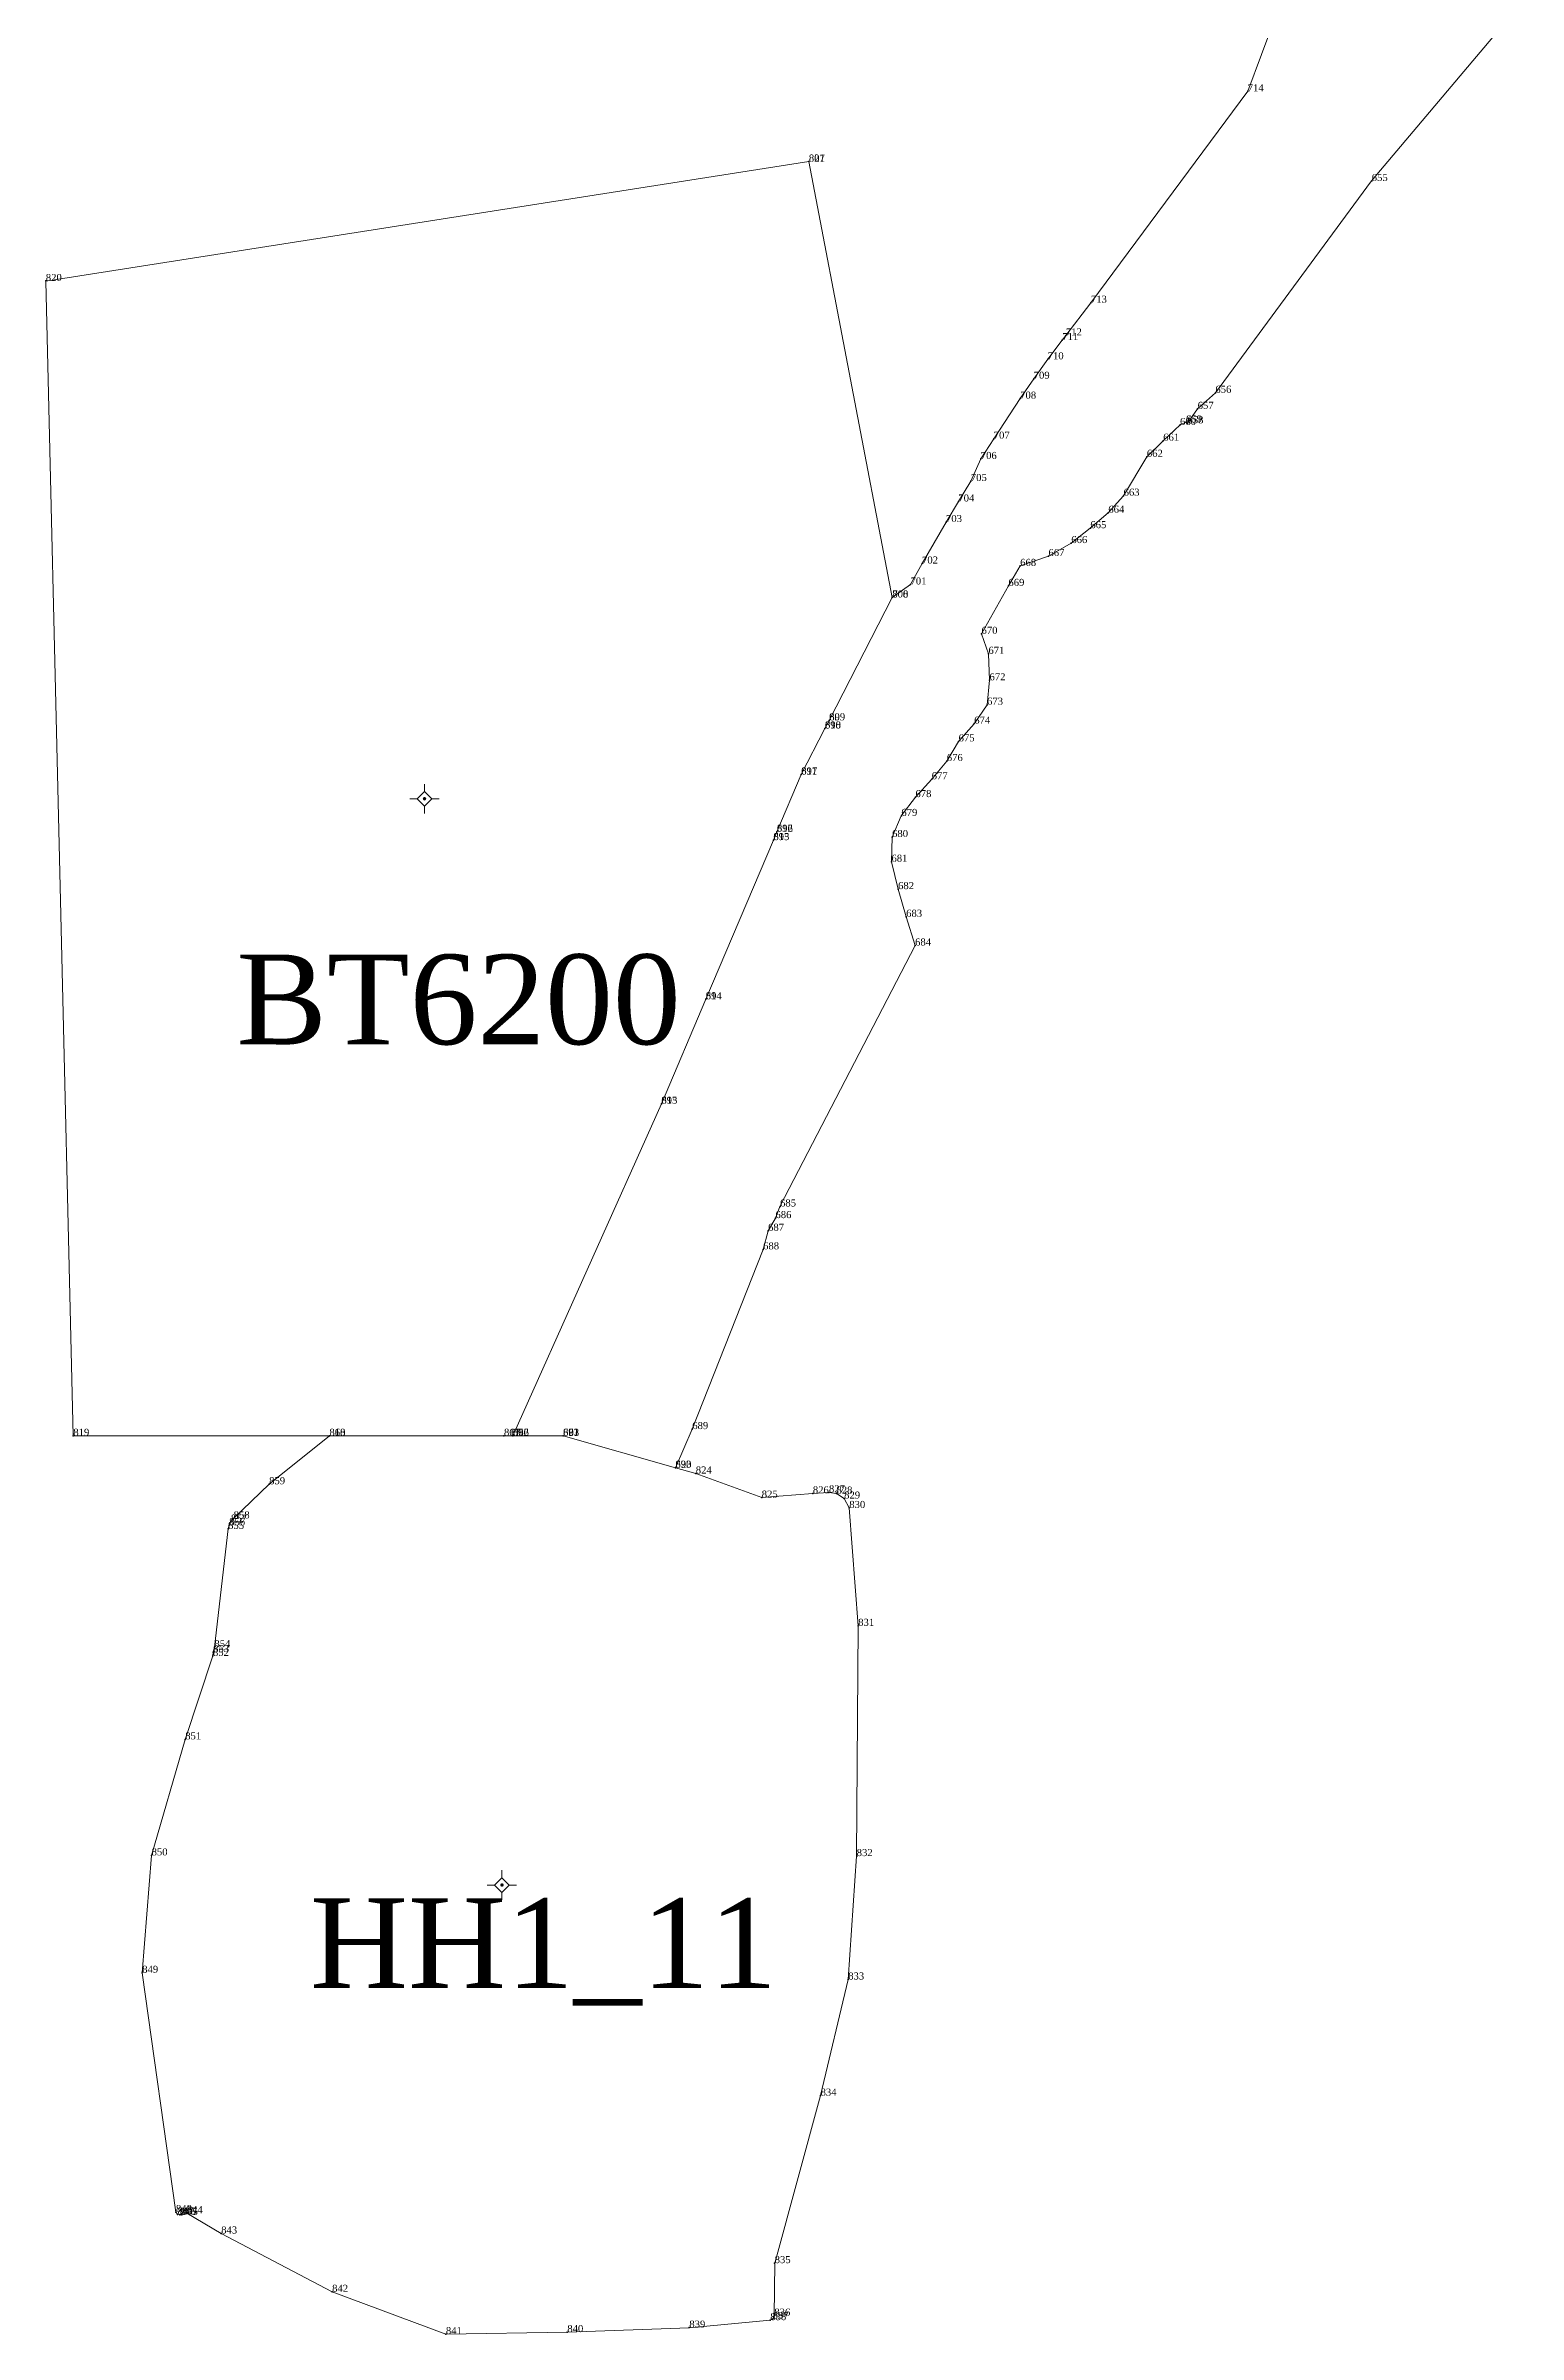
# Model space of a CAD drawing. Header units: metres. Extents: x 543554 to 549226, y 1840763 to 1844579.
# Drawn here: x 544974.9 to 545100.1, y 1843909.5 to 1844104.2 of the extents above; entities that cross this region are included whole.
import ezdxf

# ---------------------------------------------------------------- set-up
doc = ezdxf.new("R2010")
doc.units = ezdxf.units.M
doc.header["$MEASUREMENT"] = 0
for name, color, linetype, lineweight in [('Level 11', 7, 'Continuous', 0), ('Level 12', 7, 'Continuous', 0), ('Level 28', 7, 'Continuous', 0), ('Level 30', 7, 'Continuous', 0), ('Level 7', 7, 'Continuous', 0)]:
    doc.layers.add(name, color=color, linetype=linetype, lineweight=lineweight)
doc.styles.add('Style-Vntime', font='Vntime.shx')

# ---------------------------------------------------------------- blocks, each defined once
blk = doc.blocks.new('CENTRD')
at = {"layer": 'Level 11', "linetype": 'Continuous', "lineweight": 0}
h = blk.add_hatch(color=1, dxfattribs=at)
edge = h.paths.add_edge_path()
edge.add_arc((0, 0), 1.5, 0, 360)
at = {"layer": 'Level 11', "color": 1, "linetype": 'Continuous', "lineweight": 0}
for p, q in [((0, 6.2), (-6.3, 0)), ((0, 12.5), (0, 6.2)), ((6.2, 0), (0, 6.2)), ((-6.3, 0), (-12.5, 0)), ((-6.3, 0), (0, -6.3)), ((0, -6.3), (6.2, 0)), ((0, -6.3), (0, -12.5)), ((12.5, 0), (6.2, 0))]:
    blk.add_line(p, q, dxfattribs=at)
blk = doc.blocks.new('DDCT')
at = {"layer": 'Level 7', "color": 3, "linetype": 'Continuous', "lineweight": 30}
blk.add_point((0, 0), dxfattribs=at)
blk = doc.blocks.new('SHMIA_654')
at = {"layer": 'Level 12', "color": 2, "linetype": 'Continuous', "lineweight": 0, "style": 'Style-Vntime'}
blk.add_text('655', height=0.6, dxfattribs=at).set_placement((0, 0))
blk = doc.blocks.new('SHMIA_655')
at = {"layer": 'Level 12', "color": 2, "linetype": 'Continuous', "lineweight": 0, "style": 'Style-Vntime'}
blk.add_text('656', height=0.6, dxfattribs=at).set_placement((0, 0))
blk = doc.blocks.new('SHMIA_656')
at = {"layer": 'Level 12', "color": 2, "linetype": 'Continuous', "lineweight": 0, "style": 'Style-Vntime'}
blk.add_text('657', height=0.6, dxfattribs=at).set_placement((0, 0))
blk = doc.blocks.new('SHMIA_657')
at = {"layer": 'Level 12', "color": 2, "linetype": 'Continuous', "lineweight": 0, "style": 'Style-Vntime'}
blk.add_text('658', height=0.6, dxfattribs=at).set_placement((0, 0))
blk = doc.blocks.new('SHMIA_658')
at = {"layer": 'Level 12', "color": 2, "linetype": 'Continuous', "lineweight": 0, "style": 'Style-Vntime'}
blk.add_text('659', height=0.6, dxfattribs=at).set_placement((0, 0))
blk = doc.blocks.new('SHMIA_659')
at = {"layer": 'Level 12', "color": 2, "linetype": 'Continuous', "lineweight": 0, "style": 'Style-Vntime'}
blk.add_text('660', height=0.6, dxfattribs=at).set_placement((0, 0))
blk = doc.blocks.new('SHMIA_660')
at = {"layer": 'Level 12', "color": 2, "linetype": 'Continuous', "lineweight": 0, "style": 'Style-Vntime'}
blk.add_text('661', height=0.6, dxfattribs=at).set_placement((0, 0))
blk = doc.blocks.new('SHMIA_661')
at = {"layer": 'Level 12', "color": 2, "linetype": 'Continuous', "lineweight": 0, "style": 'Style-Vntime'}
blk.add_text('662', height=0.6, dxfattribs=at).set_placement((0, 0))
blk = doc.blocks.new('SHMIA_662')
at = {"layer": 'Level 12', "color": 2, "linetype": 'Continuous', "lineweight": 0, "style": 'Style-Vntime'}
blk.add_text('663', height=0.6, dxfattribs=at).set_placement((0, 0))
blk = doc.blocks.new('SHMIA_663')
at = {"layer": 'Level 12', "color": 2, "linetype": 'Continuous', "lineweight": 0, "style": 'Style-Vntime'}
blk.add_text('664', height=0.6, dxfattribs=at).set_placement((0, 0))
blk = doc.blocks.new('SHMIA_664')
at = {"layer": 'Level 12', "color": 2, "linetype": 'Continuous', "lineweight": 0, "style": 'Style-Vntime'}
blk.add_text('665', height=0.6, dxfattribs=at).set_placement((0, 0))
blk = doc.blocks.new('SHMIA_665')
at = {"layer": 'Level 12', "color": 2, "linetype": 'Continuous', "lineweight": 0, "style": 'Style-Vntime'}
blk.add_text('666', height=0.6, dxfattribs=at).set_placement((0, 0))
blk = doc.blocks.new('SHMIA_666')
at = {"layer": 'Level 12', "color": 2, "linetype": 'Continuous', "lineweight": 0, "style": 'Style-Vntime'}
blk.add_text('667', height=0.6, dxfattribs=at).set_placement((0, 0))
blk = doc.blocks.new('SHMIA_667')
at = {"layer": 'Level 12', "color": 2, "linetype": 'Continuous', "lineweight": 0, "style": 'Style-Vntime'}
blk.add_text('668', height=0.6, dxfattribs=at).set_placement((0, 0))
blk = doc.blocks.new('SHMIA_668')
at = {"layer": 'Level 12', "color": 2, "linetype": 'Continuous', "lineweight": 0, "style": 'Style-Vntime'}
blk.add_text('669', height=0.6, dxfattribs=at).set_placement((0, 0))
blk = doc.blocks.new('SHMIA_669')
at = {"layer": 'Level 12', "color": 2, "linetype": 'Continuous', "lineweight": 0, "style": 'Style-Vntime'}
blk.add_text('670', height=0.6, dxfattribs=at).set_placement((0, 0))
blk = doc.blocks.new('SHMIA_670')
at = {"layer": 'Level 12', "color": 2, "linetype": 'Continuous', "lineweight": 0, "style": 'Style-Vntime'}
blk.add_text('671', height=0.6, dxfattribs=at).set_placement((0, 0))
blk = doc.blocks.new('SHMIA_671')
at = {"layer": 'Level 12', "color": 2, "linetype": 'Continuous', "lineweight": 0, "style": 'Style-Vntime'}
blk.add_text('672', height=0.6, dxfattribs=at).set_placement((0, 0))
blk = doc.blocks.new('SHMIA_672')
at = {"layer": 'Level 12', "color": 2, "linetype": 'Continuous', "lineweight": 0, "style": 'Style-Vntime'}
blk.add_text('673', height=0.6, dxfattribs=at).set_placement((0, 0))
blk = doc.blocks.new('SHMIA_673')
at = {"layer": 'Level 12', "color": 2, "linetype": 'Continuous', "lineweight": 0, "style": 'Style-Vntime'}
blk.add_text('674', height=0.6, dxfattribs=at).set_placement((0, 0))
blk = doc.blocks.new('SHMIA_674')
at = {"layer": 'Level 12', "color": 2, "linetype": 'Continuous', "lineweight": 0, "style": 'Style-Vntime'}
blk.add_text('675', height=0.6, dxfattribs=at).set_placement((0, 0))
blk = doc.blocks.new('SHMIA_675')
at = {"layer": 'Level 12', "color": 2, "linetype": 'Continuous', "lineweight": 0, "style": 'Style-Vntime'}
blk.add_text('676', height=0.6, dxfattribs=at).set_placement((0, 0))
blk = doc.blocks.new('SHMIA_676')
at = {"layer": 'Level 12', "color": 2, "linetype": 'Continuous', "lineweight": 0, "style": 'Style-Vntime'}
blk.add_text('677', height=0.6, dxfattribs=at).set_placement((0, 0))
blk = doc.blocks.new('SHMIA_677')
at = {"layer": 'Level 12', "color": 2, "linetype": 'Continuous', "lineweight": 0, "style": 'Style-Vntime'}
blk.add_text('678', height=0.6, dxfattribs=at).set_placement((0, 0))
blk = doc.blocks.new('SHMIA_678')
at = {"layer": 'Level 12', "color": 2, "linetype": 'Continuous', "lineweight": 0, "style": 'Style-Vntime'}
blk.add_text('679', height=0.6, dxfattribs=at).set_placement((0, 0))
blk = doc.blocks.new('SHMIA_679')
at = {"layer": 'Level 12', "color": 2, "linetype": 'Continuous', "lineweight": 0, "style": 'Style-Vntime'}
blk.add_text('680', height=0.6, dxfattribs=at).set_placement((0, 0))
blk = doc.blocks.new('SHMIA_680')
at = {"layer": 'Level 12', "color": 2, "linetype": 'Continuous', "lineweight": 0, "style": 'Style-Vntime'}
blk.add_text('681', height=0.6, dxfattribs=at).set_placement((0, 0))
blk = doc.blocks.new('SHMIA_681')
at = {"layer": 'Level 12', "color": 2, "linetype": 'Continuous', "lineweight": 0, "style": 'Style-Vntime'}
blk.add_text('682', height=0.6, dxfattribs=at).set_placement((0, 0))
blk = doc.blocks.new('SHMIA_682')
at = {"layer": 'Level 12', "color": 2, "linetype": 'Continuous', "lineweight": 0, "style": 'Style-Vntime'}
blk.add_text('683', height=0.6, dxfattribs=at).set_placement((0, 0))
blk = doc.blocks.new('SHMIA_683')
at = {"layer": 'Level 12', "color": 2, "linetype": 'Continuous', "lineweight": 0, "style": 'Style-Vntime'}
blk.add_text('684', height=0.6, dxfattribs=at).set_placement((0, 0))
blk = doc.blocks.new('SHMIA_684')
at = {"layer": 'Level 12', "color": 2, "linetype": 'Continuous', "lineweight": 0, "style": 'Style-Vntime'}
blk.add_text('685', height=0.6, dxfattribs=at).set_placement((0, 0))
blk = doc.blocks.new('SHMIA_685')
at = {"layer": 'Level 12', "color": 2, "linetype": 'Continuous', "lineweight": 0, "style": 'Style-Vntime'}
blk.add_text('686', height=0.6, dxfattribs=at).set_placement((0, 0))
blk = doc.blocks.new('SHMIA_686')
at = {"layer": 'Level 12', "color": 2, "linetype": 'Continuous', "lineweight": 0, "style": 'Style-Vntime'}
blk.add_text('687', height=0.6, dxfattribs=at).set_placement((0, 0))
blk = doc.blocks.new('SHMIA_687')
at = {"layer": 'Level 12', "color": 2, "linetype": 'Continuous', "lineweight": 0, "style": 'Style-Vntime'}
blk.add_text('688', height=0.6, dxfattribs=at).set_placement((0, 0))
blk = doc.blocks.new('SHMIA_688')
at = {"layer": 'Level 12', "color": 2, "linetype": 'Continuous', "lineweight": 0, "style": 'Style-Vntime'}
blk.add_text('689', height=0.6, dxfattribs=at).set_placement((0, 0))
blk = doc.blocks.new('SHMIA_689')
at = {"layer": 'Level 12', "color": 2, "linetype": 'Continuous', "lineweight": 0, "style": 'Style-Vntime'}
blk.add_text('690', height=0.6, dxfattribs=at).set_placement((0, 0))
blk = doc.blocks.new('SHMIA_690')
at = {"layer": 'Level 12', "color": 2, "linetype": 'Continuous', "lineweight": 0, "style": 'Style-Vntime'}
blk.add_text('691', height=0.6, dxfattribs=at).set_placement((0, 0))
blk = doc.blocks.new('SHMIA_691')
at = {"layer": 'Level 12', "color": 2, "linetype": 'Continuous', "lineweight": 0, "style": 'Style-Vntime'}
blk.add_text('692', height=0.6, dxfattribs=at).set_placement((0, 0))
blk = doc.blocks.new('SHMIA_692')
at = {"layer": 'Level 12', "color": 2, "linetype": 'Continuous', "lineweight": 0, "style": 'Style-Vntime'}
blk.add_text('693', height=0.6, dxfattribs=at).set_placement((0, 0))
blk = doc.blocks.new('SHMIA_693')
at = {"layer": 'Level 12', "color": 2, "linetype": 'Continuous', "lineweight": 0, "style": 'Style-Vntime'}
blk.add_text('694', height=0.6, dxfattribs=at).set_placement((0, 0))
blk = doc.blocks.new('SHMIA_694')
at = {"layer": 'Level 12', "color": 2, "linetype": 'Continuous', "lineweight": 0, "style": 'Style-Vntime'}
blk.add_text('695', height=0.6, dxfattribs=at).set_placement((0, 0))
blk = doc.blocks.new('SHMIA_695')
at = {"layer": 'Level 12', "color": 2, "linetype": 'Continuous', "lineweight": 0, "style": 'Style-Vntime'}
blk.add_text('696', height=0.6, dxfattribs=at).set_placement((0, 0))
blk = doc.blocks.new('SHMIA_696')
at = {"layer": 'Level 12', "color": 2, "linetype": 'Continuous', "lineweight": 0, "style": 'Style-Vntime'}
blk.add_text('697', height=0.6, dxfattribs=at).set_placement((0, 0))
blk = doc.blocks.new('SHMIA_697')
at = {"layer": 'Level 12', "color": 2, "linetype": 'Continuous', "lineweight": 0, "style": 'Style-Vntime'}
blk.add_text('698', height=0.6, dxfattribs=at).set_placement((0, 0))
blk = doc.blocks.new('SHMIA_698')
at = {"layer": 'Level 12', "color": 2, "linetype": 'Continuous', "lineweight": 0, "style": 'Style-Vntime'}
blk.add_text('699', height=0.6, dxfattribs=at).set_placement((0, 0))
blk = doc.blocks.new('SHMIA_699')
at = {"layer": 'Level 12', "color": 2, "linetype": 'Continuous', "lineweight": 0, "style": 'Style-Vntime'}
blk.add_text('700', height=0.6, dxfattribs=at).set_placement((0, 0))
blk = doc.blocks.new('SHMIA_700')
at = {"layer": 'Level 12', "color": 2, "linetype": 'Continuous', "lineweight": 0, "style": 'Style-Vntime'}
blk.add_text('701', height=0.6, dxfattribs=at).set_placement((0, 0))
blk = doc.blocks.new('SHMIA_701')
at = {"layer": 'Level 12', "color": 2, "linetype": 'Continuous', "lineweight": 0, "style": 'Style-Vntime'}
blk.add_text('702', height=0.6, dxfattribs=at).set_placement((0, 0))
blk = doc.blocks.new('SHMIA_702')
at = {"layer": 'Level 12', "color": 2, "linetype": 'Continuous', "lineweight": 0, "style": 'Style-Vntime'}
blk.add_text('703', height=0.6, dxfattribs=at).set_placement((0, 0))
blk = doc.blocks.new('SHMIA_703')
at = {"layer": 'Level 12', "color": 2, "linetype": 'Continuous', "lineweight": 0, "style": 'Style-Vntime'}
blk.add_text('704', height=0.6, dxfattribs=at).set_placement((0, 0))
blk = doc.blocks.new('SHMIA_704')
at = {"layer": 'Level 12', "color": 2, "linetype": 'Continuous', "lineweight": 0, "style": 'Style-Vntime'}
blk.add_text('705', height=0.6, dxfattribs=at).set_placement((0, 0))
blk = doc.blocks.new('SHMIA_705')
at = {"layer": 'Level 12', "color": 2, "linetype": 'Continuous', "lineweight": 0, "style": 'Style-Vntime'}
blk.add_text('706', height=0.6, dxfattribs=at).set_placement((0, 0))
blk = doc.blocks.new('SHMIA_706')
at = {"layer": 'Level 12', "color": 2, "linetype": 'Continuous', "lineweight": 0, "style": 'Style-Vntime'}
blk.add_text('707', height=0.6, dxfattribs=at).set_placement((0, 0))
blk = doc.blocks.new('SHMIA_707')
at = {"layer": 'Level 12', "color": 2, "linetype": 'Continuous', "lineweight": 0, "style": 'Style-Vntime'}
blk.add_text('708', height=0.6, dxfattribs=at).set_placement((0, 0))
blk = doc.blocks.new('SHMIA_708')
at = {"layer": 'Level 12', "color": 2, "linetype": 'Continuous', "lineweight": 0, "style": 'Style-Vntime'}
blk.add_text('709', height=0.6, dxfattribs=at).set_placement((0, 0))
blk = doc.blocks.new('SHMIA_709')
at = {"layer": 'Level 12', "color": 2, "linetype": 'Continuous', "lineweight": 0, "style": 'Style-Vntime'}
blk.add_text('710', height=0.6, dxfattribs=at).set_placement((0, 0))
blk = doc.blocks.new('SHMIA_710')
at = {"layer": 'Level 12', "color": 2, "linetype": 'Continuous', "lineweight": 0, "style": 'Style-Vntime'}
blk.add_text('711', height=0.6, dxfattribs=at).set_placement((0, 0))
blk = doc.blocks.new('SHMIA_711')
at = {"layer": 'Level 12', "color": 2, "linetype": 'Continuous', "lineweight": 0, "style": 'Style-Vntime'}
blk.add_text('712', height=0.6, dxfattribs=at).set_placement((0, 0))
blk = doc.blocks.new('SHMIA_712')
at = {"layer": 'Level 12', "color": 2, "linetype": 'Continuous', "lineweight": 0, "style": 'Style-Vntime'}
blk.add_text('713', height=0.6, dxfattribs=at).set_placement((0, 0))
blk = doc.blocks.new('SHMIA_713')
at = {"layer": 'Level 12', "color": 2, "linetype": 'Continuous', "lineweight": 0, "style": 'Style-Vntime'}
blk.add_text('714', height=0.6, dxfattribs=at).set_placement((0, 0))
blk = doc.blocks.new('SHMIA_806')
at = {"layer": 'Level 12', "color": 2, "linetype": 'Continuous', "lineweight": 0, "style": 'Style-Vntime'}
blk.add_text('807', height=0.6, dxfattribs=at).set_placement((0, 0))
blk = doc.blocks.new('SHMIA_807')
at = {"layer": 'Level 12', "color": 2, "linetype": 'Continuous', "lineweight": 0, "style": 'Style-Vntime'}
blk.add_text('808', height=0.6, dxfattribs=at).set_placement((0, 0))
blk = doc.blocks.new('SHMIA_808')
at = {"layer": 'Level 12', "color": 2, "linetype": 'Continuous', "lineweight": 0, "style": 'Style-Vntime'}
blk.add_text('809', height=0.6, dxfattribs=at).set_placement((0, 0))
blk = doc.blocks.new('SHMIA_809')
at = {"layer": 'Level 12', "color": 2, "linetype": 'Continuous', "lineweight": 0, "style": 'Style-Vntime'}
blk.add_text('810', height=0.6, dxfattribs=at).set_placement((0, 0))
blk = doc.blocks.new('SHMIA_810')
at = {"layer": 'Level 12', "color": 2, "linetype": 'Continuous', "lineweight": 0, "style": 'Style-Vntime'}
blk.add_text('811', height=0.6, dxfattribs=at).set_placement((0, 0))
blk = doc.blocks.new('SHMIA_811')
at = {"layer": 'Level 12', "color": 2, "linetype": 'Continuous', "lineweight": 0, "style": 'Style-Vntime'}
blk.add_text('812', height=0.6, dxfattribs=at).set_placement((0, 0))
blk = doc.blocks.new('SHMIA_812')
at = {"layer": 'Level 12', "color": 2, "linetype": 'Continuous', "lineweight": 0, "style": 'Style-Vntime'}
blk.add_text('813', height=0.6, dxfattribs=at).set_placement((0, 0))
blk = doc.blocks.new('SHMIA_813')
at = {"layer": 'Level 12', "color": 2, "linetype": 'Continuous', "lineweight": 0, "style": 'Style-Vntime'}
blk.add_text('814', height=0.6, dxfattribs=at).set_placement((0, 0))
blk = doc.blocks.new('SHMIA_814')
at = {"layer": 'Level 12', "color": 2, "linetype": 'Continuous', "lineweight": 0, "style": 'Style-Vntime'}
blk.add_text('815', height=0.6, dxfattribs=at).set_placement((0, 0))
blk = doc.blocks.new('SHMIA_815')
at = {"layer": 'Level 12', "color": 2, "linetype": 'Continuous', "lineweight": 0, "style": 'Style-Vntime'}
blk.add_text('816', height=0.6, dxfattribs=at).set_placement((0, 0))
blk = doc.blocks.new('SHMIA_816')
at = {"layer": 'Level 12', "color": 2, "linetype": 'Continuous', "lineweight": 0, "style": 'Style-Vntime'}
blk.add_text('817', height=0.6, dxfattribs=at).set_placement((0, 0))
blk = doc.blocks.new('SHMIA_817')
at = {"layer": 'Level 12', "color": 2, "linetype": 'Continuous', "lineweight": 0, "style": 'Style-Vntime'}
blk.add_text('818', height=0.6, dxfattribs=at).set_placement((0, 0))
blk = doc.blocks.new('SHMIA_818')
at = {"layer": 'Level 12', "color": 2, "linetype": 'Continuous', "lineweight": 0, "style": 'Style-Vntime'}
blk.add_text('819', height=0.6, dxfattribs=at).set_placement((0, 0))
blk = doc.blocks.new('SHMIA_819')
at = {"layer": 'Level 12', "color": 2, "linetype": 'Continuous', "lineweight": 0, "style": 'Style-Vntime'}
blk.add_text('820', height=0.6, dxfattribs=at).set_placement((0, 0))
blk = doc.blocks.new('SHMIA_820')
at = {"layer": 'Level 12', "color": 2, "linetype": 'Continuous', "lineweight": 0, "style": 'Style-Vntime'}
blk.add_text('821', height=0.6, dxfattribs=at).set_placement((0, 0))
blk = doc.blocks.new('SHMIA_821')
at = {"layer": 'Level 12', "color": 2, "linetype": 'Continuous', "lineweight": 0, "style": 'Style-Vntime'}
blk.add_text('822', height=0.6, dxfattribs=at).set_placement((0, 0))
blk = doc.blocks.new('SHMIA_822')
at = {"layer": 'Level 12', "color": 2, "linetype": 'Continuous', "lineweight": 0, "style": 'Style-Vntime'}
blk.add_text('823', height=0.6, dxfattribs=at).set_placement((0, 0))
blk = doc.blocks.new('SHMIA_823')
at = {"layer": 'Level 12', "color": 2, "linetype": 'Continuous', "lineweight": 0, "style": 'Style-Vntime'}
blk.add_text('824', height=0.6, dxfattribs=at).set_placement((0, 0))
blk = doc.blocks.new('SHMIA_824')
at = {"layer": 'Level 12', "color": 2, "linetype": 'Continuous', "lineweight": 0, "style": 'Style-Vntime'}
blk.add_text('825', height=0.6, dxfattribs=at).set_placement((0, 0))
blk = doc.blocks.new('SHMIA_825')
at = {"layer": 'Level 12', "color": 2, "linetype": 'Continuous', "lineweight": 0, "style": 'Style-Vntime'}
blk.add_text('826', height=0.6, dxfattribs=at).set_placement((0, 0))
blk = doc.blocks.new('SHMIA_826')
at = {"layer": 'Level 12', "color": 2, "linetype": 'Continuous', "lineweight": 0, "style": 'Style-Vntime'}
blk.add_text('827', height=0.6, dxfattribs=at).set_placement((0, 0))
blk = doc.blocks.new('SHMIA_827')
at = {"layer": 'Level 12', "color": 2, "linetype": 'Continuous', "lineweight": 0, "style": 'Style-Vntime'}
blk.add_text('828', height=0.6, dxfattribs=at).set_placement((0, 0))
blk = doc.blocks.new('SHMIA_828')
at = {"layer": 'Level 12', "color": 2, "linetype": 'Continuous', "lineweight": 0, "style": 'Style-Vntime'}
blk.add_text('829', height=0.6, dxfattribs=at).set_placement((0, 0))
blk = doc.blocks.new('SHMIA_829')
at = {"layer": 'Level 12', "color": 2, "linetype": 'Continuous', "lineweight": 0, "style": 'Style-Vntime'}
blk.add_text('830', height=0.6, dxfattribs=at).set_placement((0, 0))
blk = doc.blocks.new('SHMIA_830')
at = {"layer": 'Level 12', "color": 2, "linetype": 'Continuous', "lineweight": 0, "style": 'Style-Vntime'}
blk.add_text('831', height=0.6, dxfattribs=at).set_placement((0, 0))
blk = doc.blocks.new('SHMIA_831')
at = {"layer": 'Level 12', "color": 2, "linetype": 'Continuous', "lineweight": 0, "style": 'Style-Vntime'}
blk.add_text('832', height=0.6, dxfattribs=at).set_placement((0, 0))
blk = doc.blocks.new('SHMIA_832')
at = {"layer": 'Level 12', "color": 2, "linetype": 'Continuous', "lineweight": 0, "style": 'Style-Vntime'}
blk.add_text('833', height=0.6, dxfattribs=at).set_placement((0, 0))
blk = doc.blocks.new('SHMIA_833')
at = {"layer": 'Level 12', "color": 2, "linetype": 'Continuous', "lineweight": 0, "style": 'Style-Vntime'}
blk.add_text('834', height=0.6, dxfattribs=at).set_placement((0, 0))
blk = doc.blocks.new('SHMIA_834')
at = {"layer": 'Level 12', "color": 2, "linetype": 'Continuous', "lineweight": 0, "style": 'Style-Vntime'}
blk.add_text('835', height=0.6, dxfattribs=at).set_placement((0, 0))
blk = doc.blocks.new('SHMIA_835')
at = {"layer": 'Level 12', "color": 2, "linetype": 'Continuous', "lineweight": 0, "style": 'Style-Vntime'}
blk.add_text('836', height=0.6, dxfattribs=at).set_placement((0, 0))
blk = doc.blocks.new('SHMIA_836')
at = {"layer": 'Level 12', "color": 2, "linetype": 'Continuous', "lineweight": 0, "style": 'Style-Vntime'}
blk.add_text('837', height=0.6, dxfattribs=at).set_placement((0, 0))
blk = doc.blocks.new('SHMIA_837')
at = {"layer": 'Level 12', "color": 2, "linetype": 'Continuous', "lineweight": 0, "style": 'Style-Vntime'}
blk.add_text('838', height=0.6, dxfattribs=at).set_placement((0, 0))
blk = doc.blocks.new('SHMIA_838')
at = {"layer": 'Level 12', "color": 2, "linetype": 'Continuous', "lineweight": 0, "style": 'Style-Vntime'}
blk.add_text('839', height=0.6, dxfattribs=at).set_placement((0, 0))
blk = doc.blocks.new('SHMIA_839')
at = {"layer": 'Level 12', "color": 2, "linetype": 'Continuous', "lineweight": 0, "style": 'Style-Vntime'}
blk.add_text('840', height=0.6, dxfattribs=at).set_placement((0, 0))
blk = doc.blocks.new('SHMIA_840')
at = {"layer": 'Level 12', "color": 2, "linetype": 'Continuous', "lineweight": 0, "style": 'Style-Vntime'}
blk.add_text('841', height=0.6, dxfattribs=at).set_placement((0, 0))
blk = doc.blocks.new('SHMIA_841')
at = {"layer": 'Level 12', "color": 2, "linetype": 'Continuous', "lineweight": 0, "style": 'Style-Vntime'}
blk.add_text('842', height=0.6, dxfattribs=at).set_placement((0, 0))
blk = doc.blocks.new('SHMIA_842')
at = {"layer": 'Level 12', "color": 2, "linetype": 'Continuous', "lineweight": 0, "style": 'Style-Vntime'}
blk.add_text('843', height=0.6, dxfattribs=at).set_placement((0, 0))
blk = doc.blocks.new('SHMIA_843')
at = {"layer": 'Level 12', "color": 2, "linetype": 'Continuous', "lineweight": 0, "style": 'Style-Vntime'}
blk.add_text('844', height=0.6, dxfattribs=at).set_placement((0, 0))
blk = doc.blocks.new('SHMIA_844')
at = {"layer": 'Level 12', "color": 2, "linetype": 'Continuous', "lineweight": 0, "style": 'Style-Vntime'}
blk.add_text('845', height=0.6, dxfattribs=at).set_placement((0, 0))
blk = doc.blocks.new('SHMIA_845')
at = {"layer": 'Level 12', "color": 2, "linetype": 'Continuous', "lineweight": 0, "style": 'Style-Vntime'}
blk.add_text('846', height=0.6, dxfattribs=at).set_placement((0, 0))
blk = doc.blocks.new('SHMIA_846')
at = {"layer": 'Level 12', "color": 2, "linetype": 'Continuous', "lineweight": 0, "style": 'Style-Vntime'}
blk.add_text('847', height=0.6, dxfattribs=at).set_placement((0, 0))
blk = doc.blocks.new('SHMIA_847')
at = {"layer": 'Level 12', "color": 2, "linetype": 'Continuous', "lineweight": 0, "style": 'Style-Vntime'}
blk.add_text('848', height=0.6, dxfattribs=at).set_placement((0, 0))
blk = doc.blocks.new('SHMIA_848')
at = {"layer": 'Level 12', "color": 2, "linetype": 'Continuous', "lineweight": 0, "style": 'Style-Vntime'}
blk.add_text('849', height=0.6, dxfattribs=at).set_placement((0, 0))
blk = doc.blocks.new('SHMIA_849')
at = {"layer": 'Level 12', "color": 2, "linetype": 'Continuous', "lineweight": 0, "style": 'Style-Vntime'}
blk.add_text('850', height=0.6, dxfattribs=at).set_placement((0, 0))
blk = doc.blocks.new('SHMIA_850')
at = {"layer": 'Level 12', "color": 2, "linetype": 'Continuous', "lineweight": 0, "style": 'Style-Vntime'}
blk.add_text('851', height=0.6, dxfattribs=at).set_placement((0, 0))
blk = doc.blocks.new('SHMIA_851')
at = {"layer": 'Level 12', "color": 2, "linetype": 'Continuous', "lineweight": 0, "style": 'Style-Vntime'}
blk.add_text('852', height=0.6, dxfattribs=at).set_placement((0, 0))
blk = doc.blocks.new('SHMIA_852')
at = {"layer": 'Level 12', "color": 2, "linetype": 'Continuous', "lineweight": 0, "style": 'Style-Vntime'}
blk.add_text('853', height=0.6, dxfattribs=at).set_placement((0, 0))
blk = doc.blocks.new('SHMIA_853')
at = {"layer": 'Level 12', "color": 2, "linetype": 'Continuous', "lineweight": 0, "style": 'Style-Vntime'}
blk.add_text('854', height=0.6, dxfattribs=at).set_placement((0, 0))
blk = doc.blocks.new('SHMIA_854')
at = {"layer": 'Level 12', "color": 2, "linetype": 'Continuous', "lineweight": 0, "style": 'Style-Vntime'}
blk.add_text('855', height=0.6, dxfattribs=at).set_placement((0, 0))
blk = doc.blocks.new('SHMIA_855')
at = {"layer": 'Level 12', "color": 2, "linetype": 'Continuous', "lineweight": 0, "style": 'Style-Vntime'}
blk.add_text('856', height=0.6, dxfattribs=at).set_placement((0, 0))
blk = doc.blocks.new('SHMIA_856')
at = {"layer": 'Level 12', "color": 2, "linetype": 'Continuous', "lineweight": 0, "style": 'Style-Vntime'}
blk.add_text('857', height=0.6, dxfattribs=at).set_placement((0, 0))
blk = doc.blocks.new('SHMIA_857')
at = {"layer": 'Level 12', "color": 2, "linetype": 'Continuous', "lineweight": 0, "style": 'Style-Vntime'}
blk.add_text('858', height=0.6, dxfattribs=at).set_placement((0, 0))
blk = doc.blocks.new('SHMIA_858')
at = {"layer": 'Level 12', "color": 2, "linetype": 'Continuous', "lineweight": 0, "style": 'Style-Vntime'}
blk.add_text('859', height=0.6, dxfattribs=at).set_placement((0, 0))
blk = doc.blocks.new('SHMIA_859')
at = {"layer": 'Level 12', "color": 2, "linetype": 'Continuous', "lineweight": 0, "style": 'Style-Vntime'}
blk.add_text('860', height=0.6, dxfattribs=at).set_placement((0, 0))
blk = doc.blocks.new('SHMIA_860')
at = {"layer": 'Level 12', "color": 2, "linetype": 'Continuous', "lineweight": 0, "style": 'Style-Vntime'}
blk.add_text('861', height=0.6, dxfattribs=at).set_placement((0, 0))
blk = doc.blocks.new('SHMIA_861')
at = {"layer": 'Level 12', "color": 2, "linetype": 'Continuous', "lineweight": 0, "style": 'Style-Vntime'}
blk.add_text('862', height=0.6, dxfattribs=at).set_placement((0, 0))
blk = doc.blocks.new('SHMIA_862')
at = {"layer": 'Level 12', "color": 2, "linetype": 'Continuous', "lineweight": 0, "style": 'Style-Vntime'}
blk.add_text('863', height=0.6, dxfattribs=at).set_placement((0, 0))

msp = doc.modelspace()

# ---------------------------------------------------------------- linework, layer by layer
at = {"layer": 'Level 30', "color": 2, "linetype": 'Continuous', "lineweight": 0, "flags": 128}
for points in [[(545046.8921, 1844057.2642), (545048.4354, 1844058.3689), (545049.4218, 1844060.1456), (545051.4624, 1844063.6788), (545052.509, 1844065.43), (545053.5731, 1844067.1706), (545054.4198, 1844069.0488), (545055.5201, 1844070.7701), (545057.7719, 1844074.1792), (545058.9232, 1844075.8667), (545060.1147, 1844077.5262), (545061.3458, 1844079.1567), (545061.6561, 1844079.5623), (545063.7884, 1844082.3396), (545077.128, 1844100.3346), (545084.1083, 1844119.0778)], [(545028.4374, 1843983.2234), (545029.8704, 1843986.5055), (545035.8965, 1844001.7972), (545036.3192, 1844003.3806), (545036.9468, 1844004.4623), (545037.3357, 1844005.4493), (545048.8282, 1844027.652), (545048.0657, 1844030.0985), (545047.3805, 1844032.449), (545046.8216, 1844034.7798), (545046.8682, 1844036.8827), (545047.6575, 1844038.6766), (545048.8628, 1844040.2827), (545050.2403, 1844041.7995), (545051.5286, 1844043.3451), (545052.5256, 1844045.0216), (545053.8597, 1844046.526), (545054.9539, 1844048.1416), (545055.1564, 1844050.2204), (545055.0665, 1844052.4744), (545054.4829, 1844054.1749), (545056.7749, 1844058.2549), (545057.767, 1844059.9531), (545060.1809, 1844060.7922), (545062.1168, 1844061.8884), (545063.7382, 1844063.1581), (545065.2656, 1844064.4721), (545066.5687, 1844065.9205), (545068.5516, 1844069.2267), (545069.9393, 1844070.6049), (545071.3714, 1844071.9427), (545071.8776, 1844072.1685), (545071.9952, 1844072.0834), (545072.8653, 1844073.3054), (545074.3831, 1844074.6758), (545087.6759, 1844092.7047), (545100.1459, 1844107.4768)], [(544999.0035, 1843985.9398), (544977.2071, 1843985.9398), (544974.8663, 1844084.1861), (545039.7884, 1844094.3501), (545046.8921, 1844057.2642)], [(545014.6135, 1843985.9398), (545027.2414, 1844014.192), (545031.0193, 1844023.0822), (545036.7725, 1844036.6204), (545037.0741, 1844037.33), (545039.142, 1844042.1963), (545041.1607, 1844046.1211), (545041.5151, 1844046.8101), (545046.8921, 1844057.2642)], [(545028.4374, 1843983.2234), (545030.1711, 1843982.7305), (545035.7778, 1843980.6839), (545040.1252, 1843981.039), (545041.4975, 1843981.121), (545042.1418, 1843981.0221), (545042.7851, 1843980.6014), (545043.2304, 1843979.8014), (545043.9861, 1843969.7693), (545043.858, 1843950.1825), (545043.14, 1843939.6844), (545040.7867, 1843929.7993), (545036.8845, 1843915.5488), (545036.8495, 1843911.0788), (545036.702, 1843910.7887), (545036.5072, 1843910.7001), (545029.6168, 1843910.0582), (545019.2444, 1843909.6798), (545008.9076, 1843909.505), (544999.2315, 1843913.1057), (544989.7942, 1843918.0712), (544986.86, 1843919.797), (544986.4469, 1843919.655), (544986.2675, 1843919.655), (544986.0821, 1843919.7025), (544985.9386, 1843919.8965), (544983.0711, 1843940.2514), (544983.8696, 1843950.238), (544986.7272, 1843960.1096), (544989.0927, 1843967.2139), (544989.1108, 1843967.5398), (544989.2144, 1843967.9506), (544990.379, 1843978.0167), (544990.4663, 1843978.3345), (544990.623, 1843978.6367), (544990.8499, 1843978.9092), (544993.8725, 1843981.8173), (544999.0035, 1843985.9398)], [(544999.0035, 1843985.9398), (545013.8479, 1843985.9398), (545014.6135, 1843985.9398)], [(545014.6135, 1843985.9398), (545018.8831, 1843985.9398), (545028.4374, 1843983.2234)]]:
    msp.add_lwpolyline(points, dxfattribs=at)

# ---------------------------------------------------------------- block references
at = {"layer": 'Level 11', "color": 1, "linetype": 'Continuous', "lineweight": 0, "xscale": 0.1, "yscale": 0.1, "zscale": 0.1}
for p in [(545007.09, 1844040.14), (545013.68, 1843947.72)]:
    msp.add_blockref('CENTRD', p, dxfattribs=at)
at = {"layer": 'Level 12', "color": 2, "linetype": 'Continuous', "lineweight": 0}
for name, p in [('SHMIA_713', (545077.13, 1844100.33)), ('SHMIA_806', (545039.79, 1844094.35)), ('SHMIA_820', (545039.79, 1844094.35)), ('SHMIA_654', (545087.68, 1844092.7)), ('SHMIA_819', (544974.87, 1844084.19)), ('SHMIA_712', (545063.79, 1844082.34)), ('SHMIA_710', (545061.35, 1844079.16)), ('SHMIA_711', (545061.66, 1844079.56)), ('SHMIA_709', (545060.11, 1844077.53)), ('SHMIA_707', (545057.77, 1844074.18)), ('SHMIA_708', (545058.92, 1844075.87)), ('SHMIA_655', (545074.38, 1844074.68)), ('SHMIA_658', (545071.88, 1844072.17)), ('SHMIA_657', (545072, 1844072.08)), ('SHMIA_656', (545072.87, 1844073.31)), ('SHMIA_706', (545055.52, 1844070.77)), ('SHMIA_660', (545069.94, 1844070.6)), ('SHMIA_659', (545071.37, 1844071.94)), ('SHMIA_705', (545054.42, 1844069.05)), ('SHMIA_661', (545068.55, 1844069.23)), ('SHMIA_704', (545053.57, 1844067.17)), ('SHMIA_703', (545052.51, 1844065.43)), ('SHMIA_663', (545065.27, 1844064.47)), ('SHMIA_662', (545066.57, 1844065.92)), ('SHMIA_702', (545051.46, 1844063.68)), ('SHMIA_664', (545063.74, 1844063.16)), ('SHMIA_666', (545060.18, 1844060.79)), ('SHMIA_665', (545062.12, 1844061.89)), ('SHMIA_701', (545049.42, 1844060.15)), ('SHMIA_667', (545057.77, 1844059.95)), ('SHMIA_807', (545046.89, 1844057.26)), ('SHMIA_699', (545046.89, 1844057.26)), ('SHMIA_700', (545048.44, 1844058.37)), ('SHMIA_668', (545056.77, 1844058.25)), ('SHMIA_669', (545054.48, 1844054.17)), ('SHMIA_670', (545055.07, 1844052.47)), ('SHMIA_671', (545055.16, 1844050.22)), ('SHMIA_808', (545041.52, 1844046.81)), ('SHMIA_698', (545041.52, 1844046.81)), ('SHMIA_672', (545054.95, 1844048.14)), ('SHMIA_809', (545041.16, 1844046.12)), ('SHMIA_697', (545041.16, 1844046.12)), ('SHMIA_674', (545052.53, 1844045.02)), ('SHMIA_673', (545053.86, 1844046.53)), ('SHMIA_675', (545051.53, 1844043.35)), ('SHMIA_810', (545039.14, 1844042.2)), ('SHMIA_696', (545039.14, 1844042.2)), ('SHMIA_676', (545050.24, 1844041.8)), ('SHMIA_677', (545048.86, 1844040.28)), ('SHMIA_811', (545037.07, 1844037.33)), ('SHMIA_695', (545037.07, 1844037.33)), ('SHMIA_678', (545047.66, 1844038.68)), ('SHMIA_812', (545036.77, 1844036.62)), ('SHMIA_694', (545036.77, 1844036.62)), ('SHMIA_679', (545046.87, 1844036.88)), ('SHMIA_680', (545046.82, 1844034.78)), ('SHMIA_681', (545047.38, 1844032.45)), ('SHMIA_682', (545048.07, 1844030.1)), ('SHMIA_683', (545048.83, 1844027.65)), ('SHMIA_813', (545031.02, 1844023.08)), ('SHMIA_693', (545031.02, 1844023.08)), ('SHMIA_814', (545027.24, 1844014.19)), ('SHMIA_692', (545027.24, 1844014.19)), ('SHMIA_685', (545036.95, 1844004.46)), ('SHMIA_684', (545037.34, 1844005.45)), ('SHMIA_686', (545036.32, 1844003.38)), ('SHMIA_687', (545035.9, 1844001.8)), ('SHMIA_688', (545029.87, 1843986.51)), ('SHMIA_818', (544977.21, 1843985.94)), ('SHMIA_817', (544999, 1843985.94)), ('SHMIA_859', (544999, 1843985.94)), ('SHMIA_816', (545013.85, 1843985.94)), ('SHMIA_860', (545013.85, 1843985.94)), ('SHMIA_815', (545014.61, 1843985.94)), ('SHMIA_861', (545014.61, 1843985.94)), ('SHMIA_691', (545014.61, 1843985.94)), ('SHMIA_821', (545018.88, 1843985.94)), ('SHMIA_862', (545018.88, 1843985.94)), ('SHMIA_690', (545018.88, 1843985.94)), ('SHMIA_822', (545028.44, 1843983.22)), ('SHMIA_689', (545028.44, 1843983.22)), ('SHMIA_823', (545030.17, 1843982.73)), ('SHMIA_858', (544993.87, 1843981.82)), ('SHMIA_824', (545035.78, 1843980.68)), ('SHMIA_825', (545040.13, 1843981.04)), ('SHMIA_826', (545041.5, 1843981.12)), ('SHMIA_827', (545042.14, 1843981.02)), ('SHMIA_828', (545042.79, 1843980.6)), ('SHMIA_856', (544990.62, 1843978.64)), ('SHMIA_857', (544990.85, 1843978.91)), ('SHMIA_829', (545043.23, 1843979.8)), ('SHMIA_854', (544990.38, 1843978.02)), ('SHMIA_855', (544990.47, 1843978.33)), ('SHMIA_830', (545043.99, 1843969.77)), ('SHMIA_851', (544989.09, 1843967.21)), ('SHMIA_852', (544989.11, 1843967.54)), ('SHMIA_853', (544989.21, 1843967.95)), ('SHMIA_850', (544986.73, 1843960.11)), ('SHMIA_849', (544983.87, 1843950.24)), ('SHMIA_831', (545043.86, 1843950.18)), ('SHMIA_848', (544983.07, 1843940.25)), ('SHMIA_832', (545043.14, 1843939.68)), ('SHMIA_833', (545040.79, 1843929.8)), ('SHMIA_847', (544985.94, 1843919.9)), ('SHMIA_846', (544986.08, 1843919.7)), ('SHMIA_845', (544986.27, 1843919.66)), ('SHMIA_844', (544986.45, 1843919.66)), ('SHMIA_843', (544986.86, 1843919.8)), ('SHMIA_842', (544989.79, 1843918.07)), ('SHMIA_834', (545036.88, 1843915.55)), ('SHMIA_841', (544999.23, 1843913.11)), ('SHMIA_837', (545036.51, 1843910.7)), ('SHMIA_836', (545036.7, 1843910.79)), ('SHMIA_835', (545036.85, 1843911.08)), ('SHMIA_840', (545008.91, 1843909.51)), ('SHMIA_839', (545019.24, 1843909.68)), ('SHMIA_838', (545029.62, 1843910.06))]:
    msp.add_blockref(name, p, dxfattribs=at)
at = {"layer": 'Level 7', "color": 3, "linetype": 'Continuous', "lineweight": 30}
for p in [(545077.13, 1844100.33), (545039.79, 1844094.35), (545039.79, 1844094.35), (545087.68, 1844092.7), (544974.87, 1844084.19), (545063.79, 1844082.34), (545061.35, 1844079.16), (545061.66, 1844079.56), (545060.11, 1844077.53), (545058.92, 1844075.87), (545074.38, 1844074.68), (545057.77, 1844074.18), (545072.87, 1844073.31), (545055.52, 1844070.77), (545071.37, 1844071.94), (545071.88, 1844072.17), (545072, 1844072.08), (545054.42, 1844069.05), (545068.55, 1844069.23), (545069.94, 1844070.6), (545053.57, 1844067.17), (545052.51, 1844065.43), (545066.57, 1844065.92), (545051.46, 1844063.68), (545063.74, 1844063.16), (545065.27, 1844064.47), (545062.12, 1844061.89), (545049.42, 1844060.15), (545057.77, 1844059.95), (545060.18, 1844060.79), (545046.89, 1844057.26), (545046.89, 1844057.26), (545048.44, 1844058.37), (545056.77, 1844058.25), (545054.48, 1844054.17), (545055.07, 1844052.47), (545055.16, 1844050.22), (545054.95, 1844048.14), (545041.16, 1844046.12), (545041.16, 1844046.12), (545041.52, 1844046.81), (545041.52, 1844046.81), (545053.86, 1844046.53), (545052.53, 1844045.02), (545039.14, 1844042.2), (545039.14, 1844042.2), (545050.24, 1844041.8), (545051.53, 1844043.35), (545048.86, 1844040.28), (545047.66, 1844038.68), (545036.77, 1844036.62), (545036.77, 1844036.62), (545037.07, 1844037.33), (545037.07, 1844037.33), (545046.87, 1844036.88), (545046.82, 1844034.78), (545047.38, 1844032.45), (545048.07, 1844030.1), (545048.83, 1844027.65), (545031.02, 1844023.08), (545031.02, 1844023.08), (545027.24, 1844014.19), (545027.24, 1844014.19), (545037.34, 1844005.45), (545036.32, 1844003.38), (545036.95, 1844004.46), (545035.9, 1844001.8), (544977.21, 1843985.94), (544999, 1843985.94), (544999, 1843985.94), (545013.85, 1843985.94), (545013.85, 1843985.94), (545014.61, 1843985.94), (545014.61, 1843985.94), (545014.61, 1843985.94), (545018.88, 1843985.94), (545018.88, 1843985.94), (545018.88, 1843985.94), (545029.87, 1843986.51), (545028.44, 1843983.22), (545028.44, 1843983.22), (544993.87, 1843981.82), (545030.17, 1843982.73), (545035.78, 1843980.68), (545040.13, 1843981.04), (545041.5, 1843981.12), (545042.14, 1843981.02), (545042.79, 1843980.6), (545043.23, 1843979.8), (544990.38, 1843978.02), (544990.47, 1843978.33), (544990.62, 1843978.64), (544990.85, 1843978.91), (545043.99, 1843969.77), (544989.11, 1843967.54), (544989.21, 1843967.95), (544989.09, 1843967.21), (544986.73, 1843960.11), (544983.87, 1843950.24), (545043.86, 1843950.18), (544983.07, 1843940.25), (545043.14, 1843939.68), (545040.79, 1843929.8), (544985.94, 1843919.9), (544986.08, 1843919.7), (544986.27, 1843919.66), (544986.45, 1843919.66), (544986.86, 1843919.8), (544989.79, 1843918.07), (545036.88, 1843915.55), (544999.23, 1843913.11), (545036.85, 1843911.08), (545008.91, 1843909.51), (545019.24, 1843909.68), (545029.62, 1843910.06), (545036.51, 1843910.7), (545036.7, 1843910.79)]:
    msp.add_blockref('DDCT', p, dxfattribs=at)

# ---------------------------------------------------------------- texts
at = {"layer": 'Level 28', "color": 1, "lineweight": 0, "style": 'Style-Vntime'}
for s, p in [('BT6200', (544991.093, 1844019.2537)), ('HH1_11', (544997.3658, 1843938.9542))]:
    msp.add_text(s, height=7.63407, dxfattribs=at).set_placement(p)

doc.saveas('drawing.dxf')
